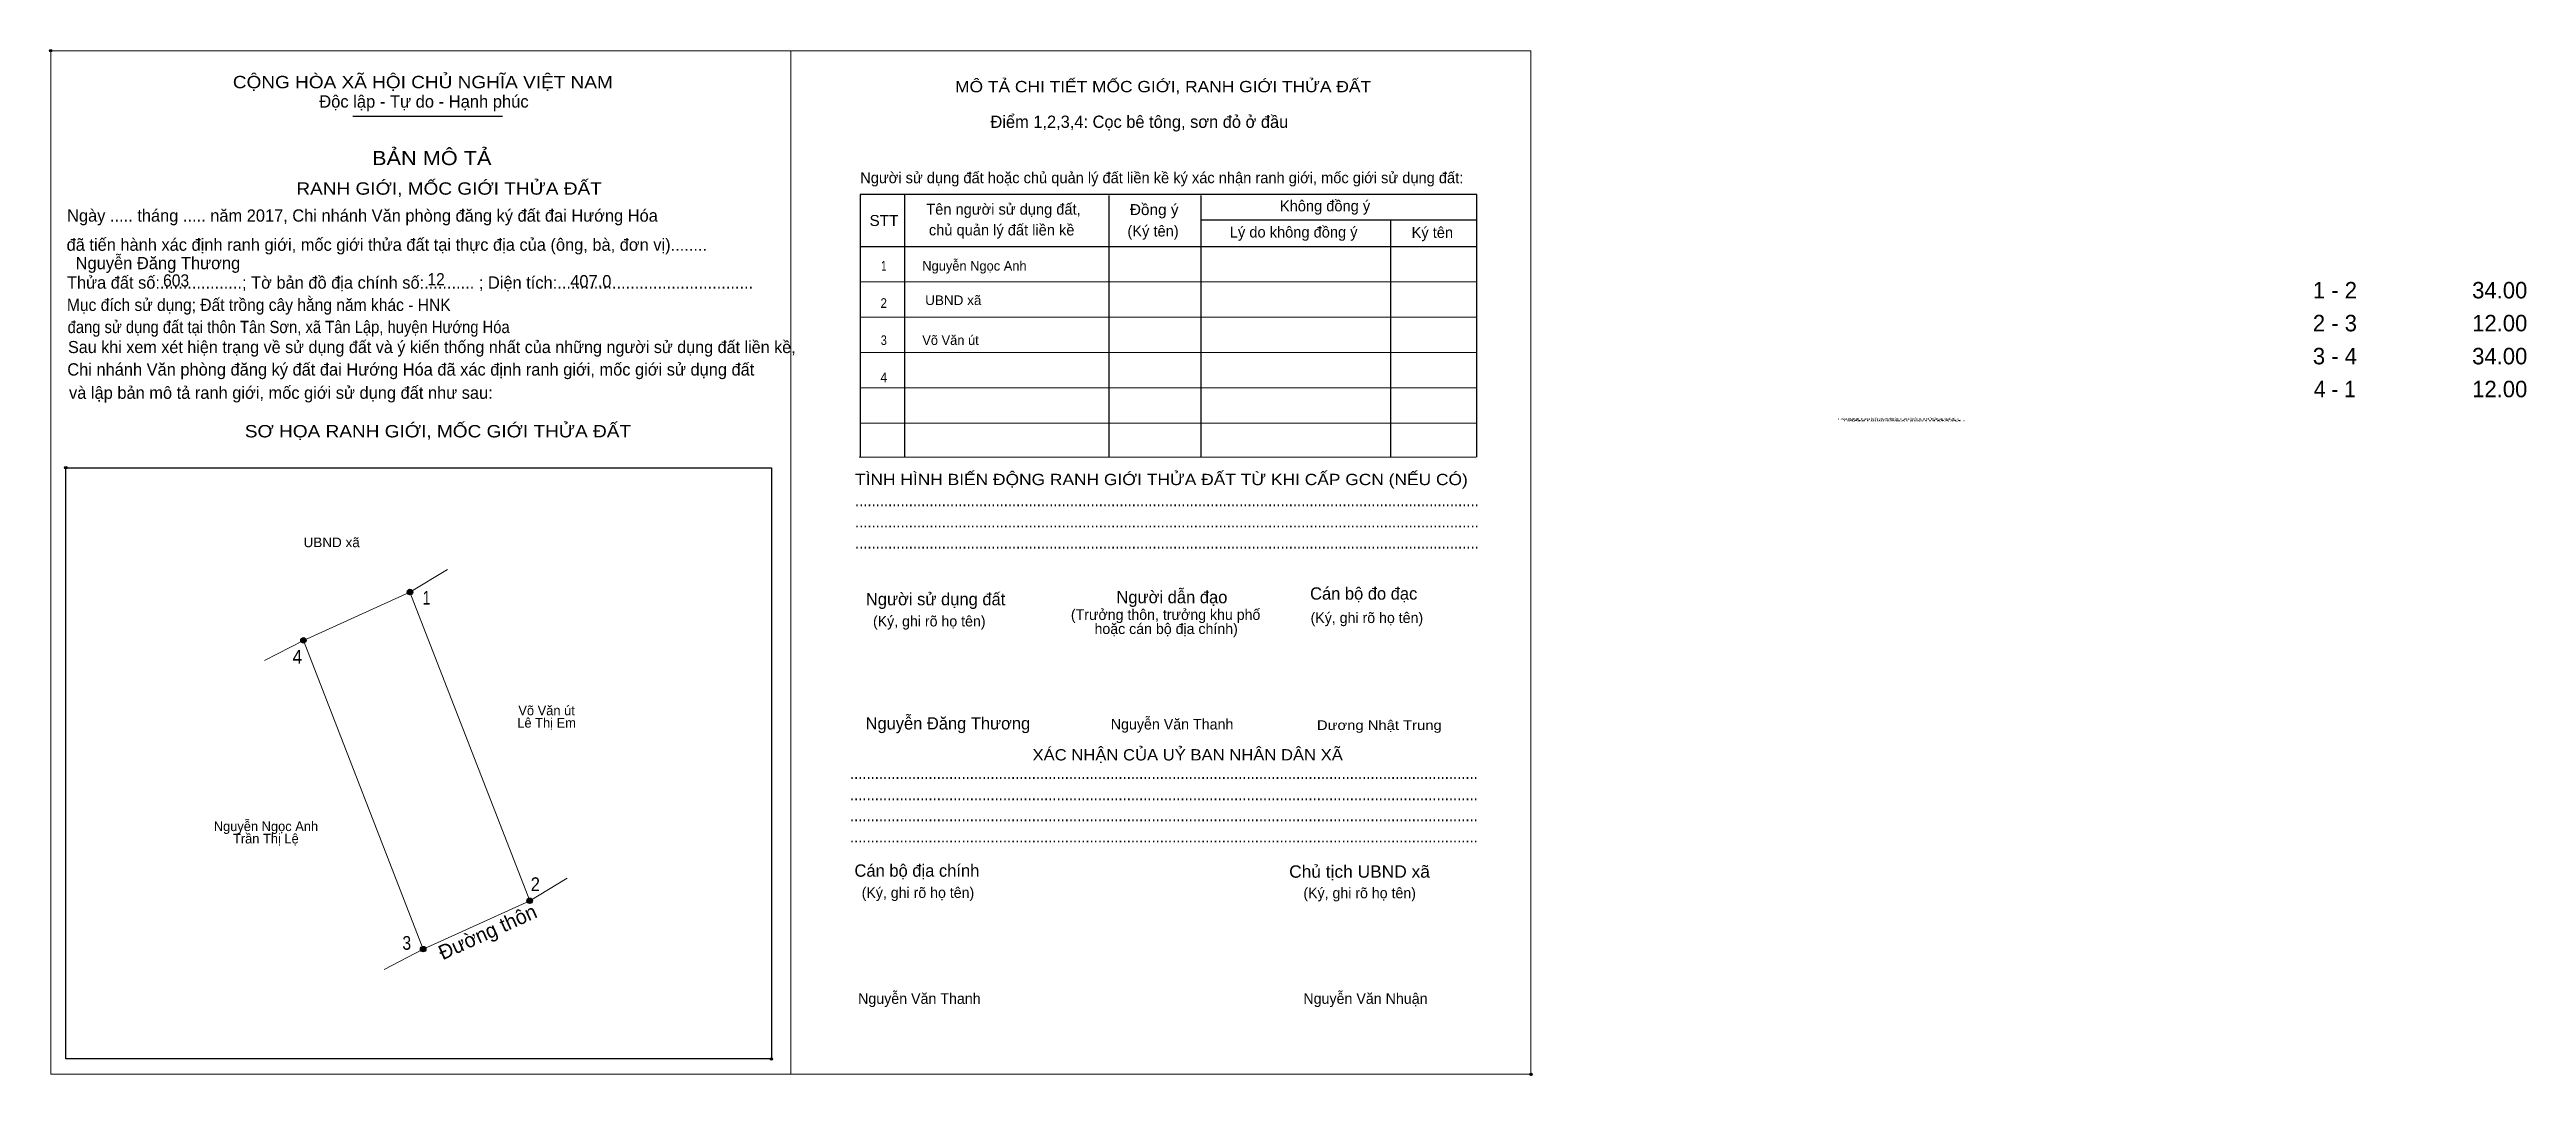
# Model space of a CAD drawing. Header units: metres. Extents: x 548212 to 548466, y 1837809 to 1837914.
import ezdxf
from ezdxf.enums import TextEntityAlignment as Align

# ---------------------------------------------------------------- set-up
doc = ezdxf.new("R2010")
doc.units = ezdxf.units.M
doc.header["$LTSCALE"] = 0.5
doc.header["$PDMODE"] = 32
doc.header["$PDSIZE"] = 0.25
for name, color, linetype, lineweight in [('1', 7, 'Continuous', 25), ('10', 7, 'Continuous', 13), ('11', 7, 'Continuous', 25), ('2', 7, 'Continuous', 13), ('27', 7, 'Continuous', 13)]:
    doc.layers.add(name, color=color, linetype=linetype, lineweight=lineweight)
for name, color, linetype in [('36', 7, 'Continuous'), ('52', 7, 'Continuous'), ('6', 7, 'Continuous'), ('60', 7, 'Continuous'), ('9', 7, 'Continuous')]:
    doc.layers.add(name, color=color, linetype=linetype)

msp = doc.modelspace()

# ---------------------------------------------------------------- hatches: boundary and pattern name
at = {"layer": '11'}
for points in [[(548249.082, 1837858.14, 1), (548248.518, 1837858.14, 1)], [(548238.152, 1837853.18, 1), (548237.588, 1837853.18, 1)], [(548238.152, 1837853.18, 1), (548237.588, 1837853.18, 1)], [(548261.372, 1837826.44, 1), (548260.808, 1837826.44, 1)], [(548250.442, 1837821.48, 1), (548249.878, 1837821.48, 1)]]:
    msp.add_hatch(color=256, dxfattribs=at).paths.add_polyline_path(points)

# ---------------------------------------------------------------- linework, layer by layer
at = {"layer": '1'}
for p, q in [((548242.94, 1837906.99), (548258.3, 1837906.99)), ((548299.58, 1837898.97), (548299.58, 1837871.99)), ((548320.54, 1837898.86), (548320.54, 1837871.99)), ((548329.99, 1837898.86), (548329.99, 1837871.99)), ((548329.99, 1837896.36), (548358.33, 1837896.36)), ((548349.45, 1837896.36), (548349.45, 1837871.99)), ((548295.03, 1837893.61), (548358.33, 1837893.61))]:
    msp.add_line(p, q, dxfattribs=at)
at = {"layer": '1', "lineweight": 13}
for p, q in [((548295.03, 1837889.98), (548358.33, 1837889.98)), ((548295.03, 1837886.36), (548358.33, 1837886.36)), ((548295.03, 1837882.74), (548358.33, 1837882.74)), ((548295.03, 1837879.11), (548358.33, 1837879.11)), ((548295.03, 1837875.49), (548358.33, 1837875.49)), ((548294.92, 1837871.99), (548358.22, 1837871.99))]:
    msp.add_line(p, q, dxfattribs=at)
at = {"layer": '1'}
msp.add_lwpolyline([(548358.33, 1837871.99), (548358.33, 1837898.97), (548295.03, 1837898.97), (548295.03, 1837871.99)], dxfattribs=at)
msp.add_lwpolyline([(548213.49, 1837870.91), (548285.9, 1837870.91), (548285.9, 1837810.2), (548213.49, 1837810.2)], close=True, dxfattribs=at)
for p in [(548211.93, 1837913.72), (548213.48, 1837870.92), (548213.49, 1837870.91), (548285.9, 1837810.2), (548363.87, 1837808.63), (548363.88, 1837808.63)]:
    msp.add_point(p, dxfattribs=at)
at = {"layer": '10'}
msp.add_lwpolyline([(548237.87, 1837853.18), (548248.8, 1837858.14), (548261.09, 1837826.44), (548250.16, 1837821.48)], close=True, dxfattribs=at)
at = {"layer": '11'}
for centre in [(548248.8, 1837858.14), (548237.87, 1837853.18), (548237.87, 1837853.18), (548261.09, 1837826.44), (548250.16, 1837821.48)]:
    msp.add_circle(centre, 0.282, dxfattribs=at)
at = {"layer": '2'}
for points in [[(548211.93, 1837913.72), (548287.9, 1837913.72), (548287.9, 1837808.63), (548211.93, 1837808.63)], [(548287.9, 1837913.72), (548363.87, 1837913.72), (548363.87, 1837808.63), (548287.9, 1837808.63)], [(548287.9, 1837913.72), (548363.87, 1837913.72), (548363.87, 1837808.63), (548287.9, 1837808.63)]]:
    msp.add_lwpolyline(points, close=True, dxfattribs=at)
at = {"layer": '27'}
for p, q in [((548248.8, 1837858.14), (548252.66, 1837860.47)), ((548237.87, 1837853.18), (548233.87, 1837851.1)), ((548261.09, 1837826.44), (548264.95, 1837828.77)), ((548250.16, 1837821.48), (548246.16, 1837819.4))]:
    msp.add_line(p, q, dxfattribs=at)

# ---------------------------------------------------------------- texts
at = {"layer": '1'}
for s, height, width, p in [('CỘNG HÒA XÃ HỘI CHỦ NGHĨA VIỆT NAM', 1.268, 1.15, (548230.62, 1837909.87)), ('RANH GIỚI, MỐC GIỚI THỬA ĐẤT', 1.269, 1.15, (548237.14, 1837898.94)), ('STT', 1.123, 1.05, (548295.97, 1837895.73)), ('Đồng ý', 1.123, 1.05, (548322.7, 1837896.85)), ('Mục đích sử dụng; Đất trồng cây hằng năm khác - HNK', 1.259, 0.95, (548213.59, 1837887)), ('đang sử dụng đất tại thôn Tân Sơn, xã Tân Lập, huyện Hướng Hóa', 1.259, 0.9, (548213.66, 1837884.73)), ('SƠ HỌA RANH GIỚI, MỐC GIỚI THỬA ĐẤT', 1.269, 1.15, (548231.85, 1837874.02)), ('RANH GIỚI, MỐC GIỚI THỬA ĐẤT', 0.1588, 3.55, (548395.35, 1837875.83)), ('RANH GIỚI, MỐC GIỚI THỬA ĐẤT', 0.1588, 3.55, (548395.81, 1837875.83)), ('RANH GIỚI, MỐC GIỚI THỬA ĐẤT', 0.1588, 3.55, (548395.97, 1837875.66)), ('RANH GIỚI, MỐC GIỚI THỬA ĐẤT', 0.1588, 3.55, (548396.43, 1837875.66)), ('TÌNH HÌNH BIẾN ĐỘNG RANH GIỚI THỬA ĐẤT TỪ KHI CẤP GCN (NẾU CÓ)', 1.159, 1.15, (548294.49, 1837869.12)), ('.......................................................................................................................................................', 1.268, 0.9, (548294.49, 1837866.94)), ('.......................................................................................................................................................', 1.268, 0.9, (548294.49, 1837864.77)), ('.......................................................................................................................................................', 1.268, 0.9, (548294.49, 1837862.59)), ('Dương Nhật Trung', 0.9869, 1.15, (548341.9, 1837843.98)), ('........................................................................................................................................................', 1.268, 0.9, (548293.97, 1837838.94)), ('........................................................................................................................................................', 1.268, 0.9, (548293.97, 1837836.76)), ('........................................................................................................................................................', 1.268, 0.9, (548293.97, 1837834.6)), ('........................................................................................................................................................', 1.268, 0.9, (548293.97, 1837832.43)), ('Chủ tịch UBND xã', 1.268, 1.05, (548339.05, 1837828.81))]:
    msp.add_text(s, height=height, dxfattribs=dict(at, width=width)).set_placement(p)
for s, height, width, p in [('MÔ TẢ CHI TIẾT MỐC GIỚI, RANH GIỚI THỬA ĐẤT', 1.159, 1.15, (548326.11, 1837909.46)), ('BẢN MÔ TẢ', 1.449, 1.15, (548251.04, 1837901.98)), ('XÁC NHẬN CỦA UỶ BAN NHÂN DÂN XÃ', 1.16, 1.1, (548328.635, 1837840.85))]:
    msp.add_text(s, height=height, dxfattribs=dict(at, width=width)).set_placement(p, align=Align.CENTER)
for s, height, p in [('Độc lập - Tự do - Hạnh phúc', 1.268, (548239.49, 1837907.88)), ('Điểm 1,2,3,4: Cọc bê tông, sơn đỏ ở đầu', 1.259, (548308.39, 1837905.8)), ('Người sử dụng đất hoặc chủ quản lý đất liền kề ký xác nhận ranh giới, mốc giới sử dụng đất:', 1.123, (548295.02, 1837900.12)), ('Không đồng ý', 1.123, (548338.1, 1837897.23)), ('Ngày ..... tháng ..... năm 2017, Chi nhánh Văn phòng đăng ký đất đai Hướng Hóa', 1.259, (548213.61, 1837896.17)), ('Tên người sử dụng đất,', 1.123, (548301.8, 1837896.89)), ('chủ quản lý đất liền kề', 1.123, (548302.07, 1837894.76)), ('(Ký tên)', 1.123, (548322.45, 1837894.65)), ('Lý do không đồng ý', 1.123, (548332.96, 1837894.54)), ('Ký tên', 1.123, (548351.62, 1837894.5)), (' đã tiến hành xác định ranh giới, mốc giới thửa đất tại thực địa của (ông, bà, đơn vị)........', 1.259, (548213.09, 1837893.18)), ('Thửa đất số:..................; Tờ bản đồ địa chính số:........... ; Diện tích:...........................................', 1.259, (548213.59, 1837889.29)), ('Sau khi xem xét hiện trạng về sử dụng đất và ý kiến thống nhất của những người sử dụng đất liền kề,', 1.239, (548213.7, 1837882.68)), ('Chi nhánh Văn phòng đăng ký đất đai Hướng Hóa đã xác định ranh giới, mốc giới sử dụng đất', 1.259, (548213.63, 1837880.37)), (' và lập bản mô tả ranh giới, mốc giới sử dụng đất như sau:', 1.259, (548213.34, 1837877.98)), ('Người sử dụng đất', 1.268, (548295.6, 1837856.78)), ('Người dẫn đạo', 1.268, (548321.32, 1837856.99)), ('Cán bộ đo đạc', 1.265, (548341.2, 1837857.36)), ('(Ký, ghi rõ họ tên)', 1.087, (548296.33, 1837854.61)), ('(Ký, ghi rõ họ tên)', 1.087, (548341.25, 1837854.96)), ('Nguyễn Văn Thanh', 1.092, (548320.74, 1837844.03)), ('Cán bộ địa chính', 1.268, (548294.43, 1837828.91)), ('(Ký, ghi rõ họ tên)', 1.087, (548295.17, 1837826.74)), ('(Ký, ghi rõ họ tên)', 1.087, (548340.51, 1837826.7)), ('Nguyễn Văn Thanh', 1.092, (548294.8, 1837815.86)), ('Nguyễn Văn Nhuận', 1.092, (548340.51, 1837815.86))]:
    msp.add_text(s, height=height, dxfattribs=at).set_placement(p)
for s, p in [('(Trưởng thôn, trưởng khu phố', (548326.37, 1837855.28)), ('hoặc cán bộ địa chính)', (548326.425, 1837853.83))]:
    msp.add_text(s, height=1.087, dxfattribs=at).set_placement(p, align=Align.CENTER)
at = {"layer": '10'}
msp.add_text('Đường thôn', height=1.5, rotation=24.408, dxfattribs=at).set_placement((548252.16, 1837820.33))
at = {"layer": '36', "width": 1.05}
for p in [(548304.575, 1837887.61), (548240.765, 1837862.75)]:
    msp.add_text('UBND xã', height=0.9869, dxfattribs=at).set_placement(p, align=Align.CENTER)
at = {"layer": '36'}
for s, p in [('Lê Thị Em', (548262.825, 1837844.22)), ('Võ Văn út', (548262.825, 1837845.49)), ('Nguyễn Ngọc Anh', (548234.02, 1837833.6)), ('Trần Thị Lệ', (548234.01, 1837832.33))]:
    msp.add_text(s, height=0.9869, dxfattribs=at).set_placement(p, align=Align.CENTER)
at = {"layer": '52'}
for s, p in [('1 - 2', (548446.395, 1837888.29)), ('34.00', (548463.315, 1837888.29)), ('2 - 3', (548446.395, 1837884.91)), ('12.00', (548463.315, 1837884.91)), ('3 - 4', (548446.395, 1837881.52)), ('34.00', (548463.315, 1837881.52)), ('12.00', (548463.315, 1837878.14))]:
    msp.add_text(s, height=1.692, dxfattribs=at).set_placement(p, align=Align.CENTER)
at = {"layer": '52', "width": 0.95}
msp.add_text('4 - 1', height=1.692, dxfattribs=at).set_placement((548446.39, 1837878.14), align=Align.CENTER)
at = {"layer": '6'}
for s, p in [('Nguyễn Đăng Thương', (548214.48, 1837891.29)), ('407.0', (548265.25, 1837889.42)), ('Nguyễn Đăng Thương', (548295.57, 1837844.03))]:
    msp.add_text(s, height=1.264, dxfattribs=at).set_placement(p)
at = {"layer": '6', "width": 0.95}
for s, p in [('603', (548223.46, 1837889.5)), ('12', (548250.59, 1837889.62))]:
    msp.add_text(s, height=1.264, dxfattribs=at).set_placement(p)
at = {"layer": '60'}
for s, width, p in [('1', 0.75, (548297.44, 1837891.14)), ('2', 0.9, (548297.435, 1837887.32)), ('3', 0.85, (548297.44, 1837883.51)), ('4', 0.95, (548297.445, 1837879.69))]:
    msp.add_text(s, height=0.987, dxfattribs=dict(at, width=width)).set_placement(p, align=Align.CENTER)
for s, p in [('Nguyễn Ngọc Anh', (548301.39, 1837891.14)), ('Võ Văn út', (548301.39, 1837883.51))]:
    msp.add_text(s, height=0.9869, dxfattribs=at).set_placement(p)
at = {"layer": '9'}
for s, width, p in [('1', 0.75, (548250.51, 1837856.85)), ('4', 0.95, (548237.24, 1837850.79)), ('2', 0.9, (548261.67, 1837827.44)), ('3', 0.85, (548248.47, 1837821.41))]:
    msp.add_text(s, height=1.41, dxfattribs=dict(at, width=width)).set_placement(p, align=Align.CENTER)

doc.saveas('drawing.dxf')
